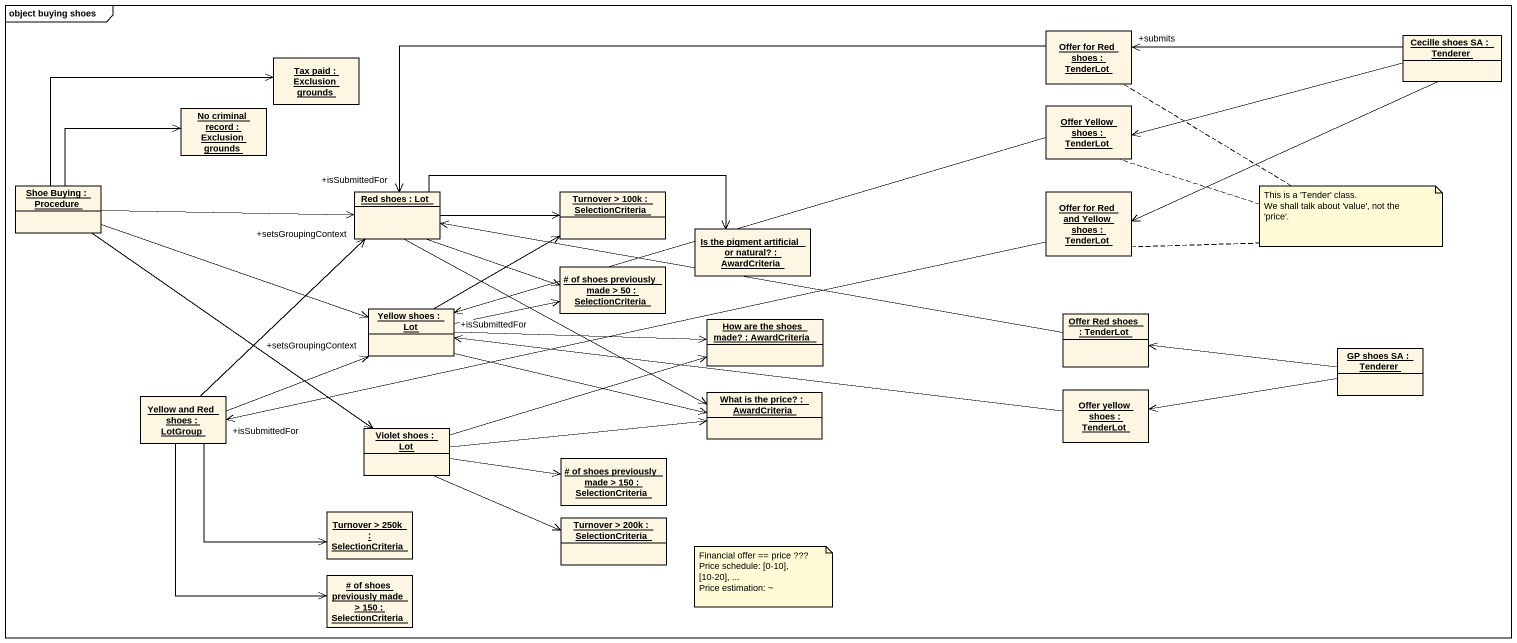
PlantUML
@startuml
mainframe object buying shoes
hide circle
hide empty members
object "Offer for Red shoes : TenderLot" as Offer_for_Red_shoes
object "Cecille shoes SA : Tenderer" as Cecille_shoes_SA
object "Tax paid : Exclusion grounds" as Tax_paid
object "No criminal record : Exclusion grounds" as No_criminal_record
object "Offer Yellow shoes : TenderLot" as Offer_Yellow_shoes
object "Shoe Buying : Procedure" as Shoe_Buying
object "Red shoes : Lot" as Red_shoes
object "Turnover > 100k : SelectionCriteria" as Turnover_100k
object "Offer for Red and Yellow shoes : TenderLot" as Offer_for_Red_and_Yellow
object "Is the pigment artificial or natural? : AwardCriteria" as Is_the_pigment_artificial
object "# of shoes previously made > 50 : SelectionCriteria" as of_shoes_previously_made_50
object "Yellow shoes : Lot" as Yellow_shoes
object "How are the shoes made? : AwardCriteria" as How_are_the_shoes_made
object "Offer Red shoes : TenderLot" as Offer_Red_shoes
object "GP shoes SA : Tenderer" as GP_shoes_SA
object "Yellow and Red shoes : LotGroup" as Yellow_and_Red_shoes
object "What is the price? : AwardCriteria" as What_is_the_price
object "Offer yellow shoes : TenderLot" as Offer_yellow_shoes
object "Violet shoes : Lot" as Violet_shoes
object "# of shoes previously made > 150 : SelectionCriteria" as of_shoes_previously_made_150
object "Turnover > 250k : SelectionCriteria" as Turnover_250k
object "Turnover > 200k : SelectionCriteria" as Turnover_200k
object "# of shoes previously made > 150 : SelectionCriteria" as of_shoes_previously_made_150_2
Offer_for_Red_shoes -left-> "+isSubmittedFor" Red_shoes
Cecille_shoes_SA -left-> "+submits" Offer_for_Red_shoes
Cecille_shoes_SA -left-> Offer_Yellow_shoes
Cecille_shoes_SA -left-> Offer_for_Red_and_Yellow
Offer_Yellow_shoes -left-> "+isSubmittedFor" Yellow_shoes
Shoe_Buying -right-> Tax_paid
Shoe_Buying -right-> No_criminal_record
Shoe_Buying -right-> Red_shoes
Shoe_Buying -right-> Yellow_shoes
Shoe_Buying --> Violet_shoes
Red_shoes -right-> Turnover_100k
Red_shoes -right-> Is_the_pigment_artificial
Red_shoes -right-> of_shoes_previously_made_50
Red_shoes -right-> What_is_the_price
Offer_for_Red_and_Yellow -left-> "+isSubmittedFor" Yellow_and_Red_shoes
Yellow_shoes -right-> Turnover_100k
Yellow_shoes -right-> of_shoes_previously_made_50
Yellow_shoes -right-> How_are_the_shoes_made
Yellow_shoes -right-> What_is_the_price
Offer_Red_shoes -left-> Red_shoes
GP_shoes_SA -left-> Offer_Red_shoes
GP_shoes_SA -left-> Offer_yellow_shoes
Yellow_and_Red_shoes -up-> "+setsGroupingContext" Red_shoes
Yellow_and_Red_shoes -right-> "+setsGroupingContext" Yellow_shoes
Yellow_and_Red_shoes --> Turnover_250k
Yellow_and_Red_shoes --> of_shoes_previously_made_150_2
Offer_yellow_shoes -left-> Yellow_shoes
Violet_shoes -right-> How_are_the_shoes_made
Violet_shoes -right-> What_is_the_price
Violet_shoes -right-> of_shoes_previously_made_150
Violet_shoes -right-> Turnover_200k
note as N1
  This is a 'Tender' class.
  We shall talk about 'value', not the 'price'.
end note
N1 .. Offer_for_Red_shoes
N1 .. Offer_Yellow_shoes
N1 .. Offer_for_Red_and_Yellow
note as N2
  Financial offer == price ???
  Price schedule: [0-10], [10-20], ...
  Price estimation: ~
end note
@enduml
